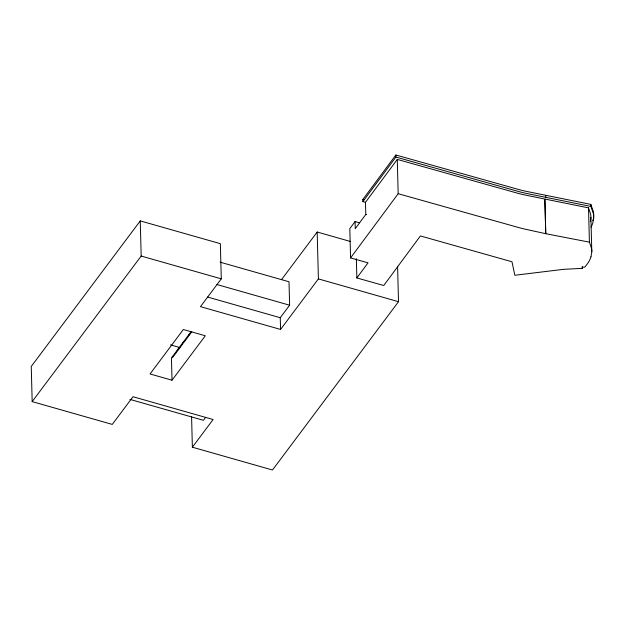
<?xml version="1.0" encoding="UTF-8"?>
<svg xmlns="http://www.w3.org/2000/svg" width="625" height="625" viewBox="0 0 625 625"><rect width="100%" height="100%" fill="white"/><g stroke="black" fill="none" stroke-linecap="round" stroke-linejoin="round"><path stroke-width="0.94" d="M593.43 217.82L593.672 215.734A37.938 23.875 -1.5 0 0 593.297 211.516L590.828 204.391L524.625 191.016A220.187 138.57 -1.5 0 1 519.305 189.68L395.867 155L362.805 199.531L362.859 201.586L365.469 202.32L397.273 159.414L518.211 193.383A224.688 141.398 -1.5 0 0 523.594 194.734L588.516 207.875L590.531 213.828A35.172 22.133 -1.5 0 1 590.891 217.914L590.312 221.477M356.352 258.711L356.852 277.953L383.758 285.5L420.406 235.945L511.984 261.766L514.836 275.258L563.805 269.305L582.242 268.367L582.492 267.156L584.766 267.164L587.508 263.688A47.703 30.023 -1.5 0 0 590.984 256.797M593.078 219.625L592.797 220.711M590.945 256.797L591.773 252.195A35.172 22.133 -1.5 0 0 591.422 248.117L589.414 242.156L588.516 207.875M359.32 222.766L355.07 221.57L349.805 228.68L350.562 257.922L368.039 262.828L356.852 277.953M365.469 202.32L365.781 214.477L355.258 228.68L355.07 221.57M350.562 257.922L398.172 193.703L397.273 159.414M362.859 201.586L395.914 157.055L395.867 155M350.711 241.562L317.18 232.023L318.406 278.898L280.562 329.438L200.461 306.648L221.281 278.844L220.359 243.68L140.258 220.891L31.25 366.461L32.172 401.617L112.273 424.414L133.008 396.727L213.109 419.523L192.375 447.203L272.484 470L398.508 301.695L397.586 266.297M32.172 401.617L141.18 256.047L140.258 220.891M191.297 331.438L171.445 357.945L172.023 380.211L150.055 373.961L183.328 329.516L205.305 335.773L172.023 380.211M191.812 331.852L189.086 335.484L189.055 334.312M281.586 279.555L317.18 232.023M205.641 417.367L203.437 420.312L129.852 399.375M280.562 329.438L280.258 317.719L289.625 305.211L289.008 281.773L220.078 262.164M365.781 214.477L366.547 214.539M395.914 157.055L519.359 191.727A220.187 138.57 -1.5 0 0 524.68 193.062L590.883 206.445L593.359 213.562A37.938 23.875 -1.5 0 1 593.742 217.781L592.852 222.758A50.93 32.047 -1.5 0 1 591 227.227M589.414 242.156L545.773 233.703L544.875 199.422L545.742 233.703L524.484 229.016A224.688 141.398 -1.5 0 1 519.109 227.672L398.172 193.703M362.805 199.531L363.891 199.844M318.406 278.898L398.508 301.695M141.18 256.047L221.281 278.844M216.969 284.539L289.625 305.211M207.602 297.047L280.258 317.719M170.555 344.898L179.867 347.547M590.828 204.391L590.883 206.445M590.898 217.445L591.797 251.734M582.195 266.461L582.242 268.367M545.75 195.664L545.797 197.711M191.578 416.594L192.375 447.203M188.406 335.18L188.438 336.352L183.539 342.891L183.508 341.719M182.859 342.586L182.891 343.758L177.992 350.297L177.969 349.125M177.312 349.992L177.344 351.164L172.453 357.711L172.422 356.539"/></g></svg>
